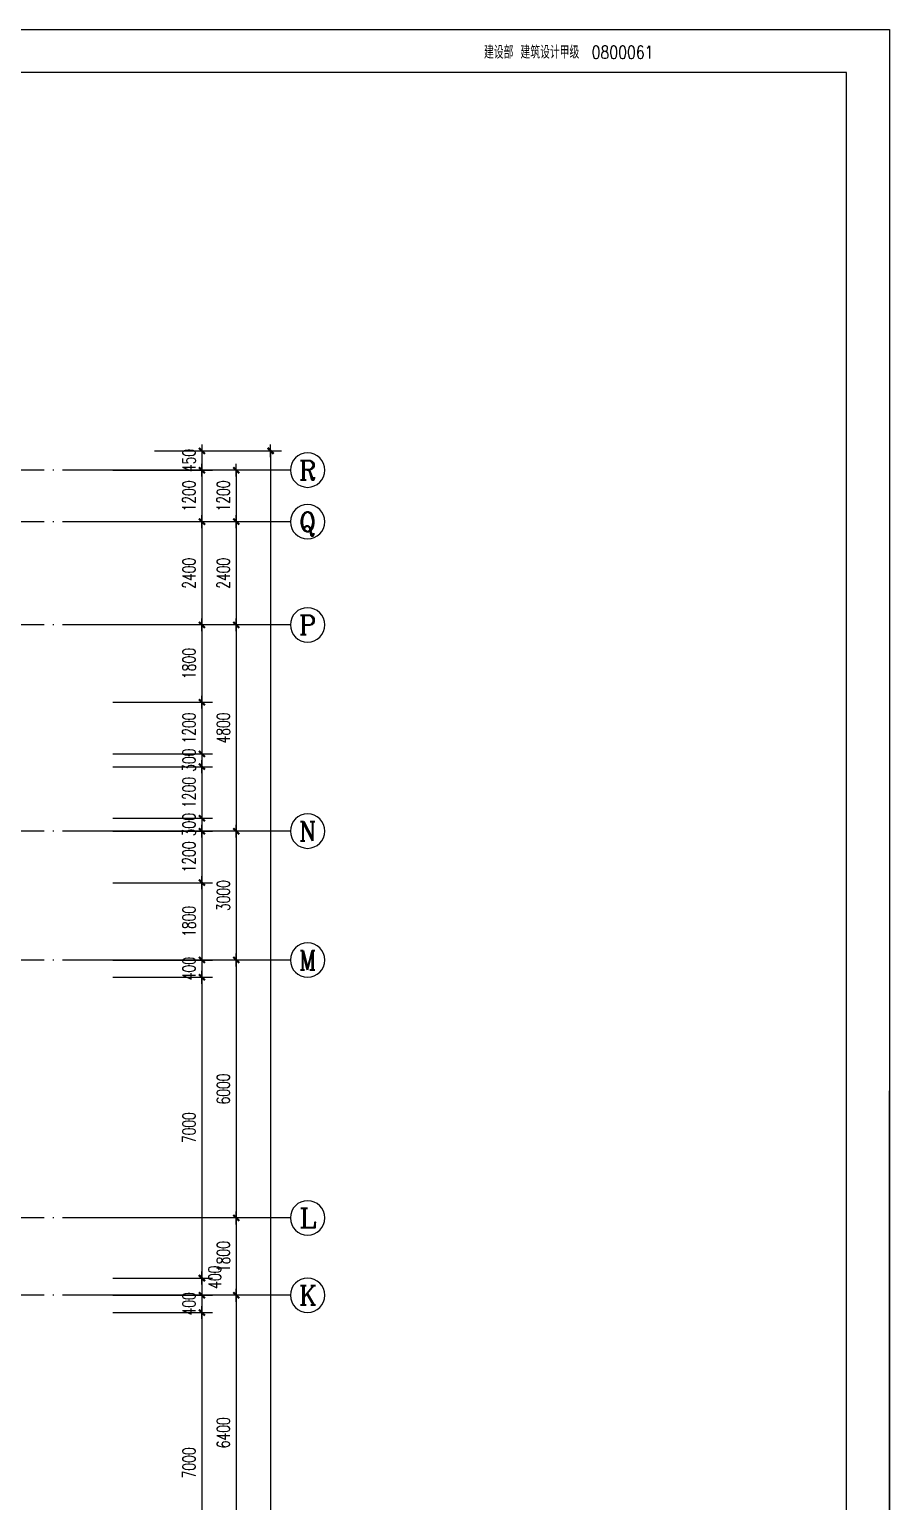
# Model space of a CAD drawing. Extents: x 165127 to 1058185, y 60808 to 144908.
# Drawn here: x 306009 to 326027, y 110653 to 144908 of the extents above; entities that cross this region are included whole.
import ezdxf
from ezdxf.enums import TextEntityAlignment as Align

# ---------------------------------------------------------------- set-up
doc = ezdxf.new("R2010")
doc.units = 0
doc.header["$LTSCALE"] = 1000
doc.linetypes.add('DOTE', pattern=[2.42, 2, -0.2, 0.02, -0.2])
doc.layers.get('0').update_dxf_attribs({"linetype": 'CONTINUOUS'})
doc.layers.get('DEFPOINTS').update_dxf_attribs({"linetype": 'CONTINUOUS'})
for name, color, linetype in [('AXIS', 3, 'CONTINUOUS'), ('AXIS_TEXT', 7, 'CONTINUOUS'), ('DOTE', 1, 'DOTE'), ('PUB_DIM', 3, 'CONTINUOUS'), ('WINDOW', 2, 'CONTINUOUS')]:
    doc.layers.add(name, color=color, linetype=linetype)
doc.styles.add('COMPLEX', font='COMPLEX')
doc.styles.add('DIM_FONT', font='SIMPLEX.shx', dxfattribs={"width": 0.7})
doc.styles.add('Z', font='romans', dxfattribs={"width": 0.8, "bigfont": 'z'})
doc.dimstyles.new('AXIS', dxfattribs={"dimtxt": 300, "dimasz": 1, "dimexe": 250, "dimexo": 300, "dimgap": 150, "dimtad": 1, "dimdec": 0, "dimdsep": 46, "dimtxsty": 'DIM_FONT', "dimblk": '_DIMX', "dimcen": 2.5, "dimse1": 1, "dimse2": 1, "dimclrt": 7, "dimadec": 0, "dimazin": 0, "dimtfac": 1, "dimtdec": 0, "dimtix": 1, "dimtmove": 2, "dimatfit": 3, "dimldrblk": '_DIMX', "dimfxl": 1, "dimarcsym": 0})
doc.dimstyles.new('DIMA', dxfattribs={"dimtxt": 300, "dimasz": 1, "dimexe": 250, "dimexo": 300, "dimgap": 150, "dimtad": 1, "dimdec": 0, "dimdsep": 46, "dimtxsty": 'DIM_FONT', "dimblk": '_DIMX', "dimcen": 2.5, "dimse1": 1, "dimclrt": 7, "dimadec": 0, "dimazin": 0, "dimtfac": 1, "dimtdec": 0, "dimtix": 1, "dimtmove": 2, "dimatfit": 3, "dimldrblk": '_DIMX', "dimfxl": 1, "dimarcsym": 0})
doc.dimstyles.new('DIMN', dxfattribs={"dimtxt": 300, "dimasz": 1, "dimexe": 250, "dimexo": 300, "dimgap": 150, "dimtad": 1, "dimdec": 0, "dimdsep": 46, "dimtxsty": 'DIM_FONT', "dimblk": '_DIMX', "dimcen": 2.5, "dimclrt": 7, "dimadec": 0, "dimazin": 0, "dimtfac": 1, "dimtdec": 0, "dimtix": 1, "dimtmove": 2, "dimatfit": 3, "dimldrblk": '_DIMX', "dimfxl": 1, "dimarcsym": 0})

# ---------------------------------------------------------------- blocks, each defined once
blk = doc.blocks.new('A$C34131D43')
at = {"color": 243}
for p, q in [((0, 84100), (160900, 84100)), ((160900, 84100), (160900, 0)), ((160900, 0), (160900, 59400))]:
    blk.add_line(p, q, dxfattribs=at)
at = {"color": 244}
for p, q in [((159900, 83100), (2500, 83100)), ((159900, 950), (159900, 83100)), ((159900, 950), (159900, 58400))]:
    blk.add_line(p, q, dxfattribs=at)
at = {"color": 242, "linetype": 'Continuous', "style": 'Z', "width": 0.8}
for s in ['建设部 建筑设计甲级', '              0800061']:
    blk.add_text(s, height=300, dxfattribs=at).set_placement((151462, 83420))
blk = doc.blocks.new('_AXISO')
blk.add_circle((0, 0), 0.5)
at = {"layer": 'AXIS_TEXT', "style": 'COMPLEX', "width": 1.041667}
blk.add_attdef('A', text='', height=0.56, dxfattribs=at).set_placement((-0.25, -0.28), (0.25, -0.28), align=Align.FIT)
blk = doc.blocks.new('_DIMX')
blk.add_line((-150, 0), (150, 0))
at = {"const_width": 50}
blk.add_lwpolyline([(-70, -70), (70, 70)], dxfattribs=at)
blk = doc.blocks.new('*D107')
at = {"color": 0, "linetype": 'ByBlock'}
blk.add_line((660338, 189244), (660338, 188046), dxfattribs=at)
at = {"layer": 'DEFPOINTS', "color": 0, "linetype": 'ByBlock'}
for p in [(658138, 189245), (658138, 188045), (660338, 188045)]:
    blk.add_point(p, dxfattribs=at)
at = {"color": 0, "linetype": 'ByBlock'}
for p, rotation in [((660338, 189245), 90), ((660338, 188045), 270)]:
    blk.add_blockref('_DIMX', p, dxfattribs=dict(at, rotation=rotation))
at = {"color": 7, "linetype": 'ByBlock', "insert": (660038, 188645), "char_height": 300, "attachment_point": 5, "rotation": 90, "style": 'DIM_FONT'}
blk.add_mtext('1200', dxfattribs=at)
blk = doc.blocks.new('*D108')
at = {"color": 0, "linetype": 'ByBlock'}
blk.add_line((660338, 188044), (660338, 185646), dxfattribs=at)
at = {"layer": 'DEFPOINTS', "color": 0, "linetype": 'ByBlock'}
for p in [(658138, 188045), (658138, 185645), (660338, 185645)]:
    blk.add_point(p, dxfattribs=at)
at = {"color": 0, "linetype": 'ByBlock'}
for p, rotation in [((660338, 188045), 90), ((660338, 185645), 270)]:
    blk.add_blockref('_DIMX', p, dxfattribs=dict(at, rotation=rotation))
at = {"color": 7, "linetype": 'ByBlock', "insert": (660038, 186845), "char_height": 300, "attachment_point": 5, "rotation": 90, "style": 'DIM_FONT'}
blk.add_mtext('2400', dxfattribs=at)
blk = doc.blocks.new('*D109')
at = {"color": 0, "linetype": 'ByBlock'}
blk.add_line((660338, 185644), (660338, 180846), dxfattribs=at)
at = {"layer": 'DEFPOINTS', "color": 0, "linetype": 'ByBlock'}
for p in [(658138, 185645), (658138, 180845), (660338, 180845)]:
    blk.add_point(p, dxfattribs=at)
at = {"color": 0, "linetype": 'ByBlock'}
for p, rotation in [((660338, 185645), 90), ((660338, 180845), 270)]:
    blk.add_blockref('_DIMX', p, dxfattribs=dict(at, rotation=rotation))
at = {"color": 7, "linetype": 'ByBlock', "insert": (660038, 183245), "char_height": 300, "attachment_point": 5, "rotation": 90, "style": 'DIM_FONT'}
blk.add_mtext('4800', dxfattribs=at)
blk = doc.blocks.new('*D110')
at = {"color": 0, "linetype": 'ByBlock'}
blk.add_line((660338, 180844), (660338, 177846), dxfattribs=at)
at = {"layer": 'DEFPOINTS', "color": 0, "linetype": 'ByBlock'}
for p in [(658138, 180845), (658138, 177845), (660338, 177845)]:
    blk.add_point(p, dxfattribs=at)
at = {"color": 0, "linetype": 'ByBlock'}
for p, rotation in [((660338, 180845), 90), ((660338, 177845), 270)]:
    blk.add_blockref('_DIMX', p, dxfattribs=dict(at, rotation=rotation))
at = {"color": 7, "linetype": 'ByBlock', "insert": (660038, 179345), "char_height": 300, "attachment_point": 5, "rotation": 90, "style": 'DIM_FONT'}
blk.add_mtext('3000', dxfattribs=at)
blk = doc.blocks.new('*D111')
at = {"color": 0, "linetype": 'ByBlock'}
blk.add_line((660338, 177844), (660338, 171846), dxfattribs=at)
at = {"layer": 'DEFPOINTS', "color": 0, "linetype": 'ByBlock'}
for p in [(658138, 177845), (658138, 171845), (660338, 171845)]:
    blk.add_point(p, dxfattribs=at)
at = {"color": 0, "linetype": 'ByBlock'}
for p, rotation in [((660338, 177845), 90), ((660338, 171845), 270)]:
    blk.add_blockref('_DIMX', p, dxfattribs=dict(at, rotation=rotation))
at = {"color": 7, "linetype": 'ByBlock', "insert": (660038, 174845), "char_height": 300, "attachment_point": 5, "rotation": 90, "style": 'DIM_FONT'}
blk.add_mtext('6000', dxfattribs=at)
blk = doc.blocks.new('*D112')
at = {"color": 0, "linetype": 'ByBlock'}
blk.add_line((660338, 171844), (660338, 170046), dxfattribs=at)
at = {"layer": 'DEFPOINTS', "color": 0, "linetype": 'ByBlock'}
for p in [(658138, 171845), (658138, 170045), (660338, 170045)]:
    blk.add_point(p, dxfattribs=at)
at = {"color": 0, "linetype": 'ByBlock'}
for p, rotation in [((660338, 171845), 90), ((660338, 170045), 270)]:
    blk.add_blockref('_DIMX', p, dxfattribs=dict(at, rotation=rotation))
at = {"color": 7, "linetype": 'ByBlock', "insert": (660038, 170945), "char_height": 300, "attachment_point": 5, "rotation": 90, "style": 'DIM_FONT'}
blk.add_mtext('1800', dxfattribs=at)
blk = doc.blocks.new('*D113')
at = {"color": 0, "linetype": 'ByBlock'}
blk.add_line((660338, 170044), (660338, 163646), dxfattribs=at)
at = {"layer": 'DEFPOINTS', "color": 0, "linetype": 'ByBlock'}
for p in [(658138, 170045), (658138, 163645), (660338, 163645)]:
    blk.add_point(p, dxfattribs=at)
at = {"color": 0, "linetype": 'ByBlock'}
for p, rotation in [((660338, 170045), 90), ((660338, 163645), 270)]:
    blk.add_blockref('_DIMX', p, dxfattribs=dict(at, rotation=rotation))
at = {"color": 7, "linetype": 'ByBlock', "insert": (660038, 166845), "char_height": 300, "attachment_point": 5, "rotation": 90, "style": 'DIM_FONT'}
blk.add_mtext('6400', dxfattribs=at)
blk = doc.blocks.new('*D122')
at = {"color": 0, "linetype": 'ByBlock'}
for p, q in [((658438, 189695), (661388, 189695)), ((661138, 189694), (661138, 132996)), ((658438, 132995), (661388, 132995))]:
    blk.add_line(p, q, dxfattribs=at)
at = {"layer": 'DEFPOINTS', "color": 0, "linetype": 'ByBlock'}
for p in [(658138, 189695), (658138, 132995), (661138, 132995)]:
    blk.add_point(p, dxfattribs=at)
at = {"color": 0, "linetype": 'ByBlock'}
for p, rotation in [((661138, 189695), 90), ((661138, 132995), 270)]:
    blk.add_blockref('_DIMX', p, dxfattribs=dict(at, rotation=rotation))
at = {"color": 7, "linetype": 'ByBlock', "insert": (660838, 161345), "char_height": 300, "attachment_point": 5, "rotation": 90, "style": 'DIM_FONT'}
blk.add_mtext('56700', dxfattribs=at)
blk = doc.blocks.new('*D123')
at = {"color": 0, "linetype": 'ByBlock'}
for p, q in [((659539, 185644), (659539, 183846)), ((657463, 183845), (659789, 183845))]:
    blk.add_line(p, q, dxfattribs=at)
at = {"layer": 'DEFPOINTS', "color": 0, "linetype": 'ByBlock'}
for p in [(657163, 185645), (657163, 183845), (659539, 183845)]:
    blk.add_point(p, dxfattribs=at)
at = {"color": 0, "linetype": 'ByBlock'}
for p, rotation in [((659539, 185645), 90), ((659539, 183845), 270)]:
    blk.add_blockref('_DIMX', p, dxfattribs=dict(at, rotation=rotation))
at = {"color": 7, "linetype": 'ByBlock', "insert": (659239, 184745), "char_height": 300, "attachment_point": 5, "rotation": 90, "style": 'DIM_FONT'}
blk.add_mtext('1800', dxfattribs=at)
blk = doc.blocks.new('*D124')
at = {"color": 0, "linetype": 'ByBlock'}
for p, q in [((657463, 183845), (659789, 183845)), ((659539, 183844), (659539, 182646)), ((657463, 182645), (659789, 182645))]:
    blk.add_line(p, q, dxfattribs=at)
at = {"layer": 'DEFPOINTS', "color": 0, "linetype": 'ByBlock'}
for p in [(657163, 183845), (657163, 182645), (659539, 182645)]:
    blk.add_point(p, dxfattribs=at)
at = {"color": 0, "linetype": 'ByBlock'}
for p, rotation in [((659539, 183845), 90), ((659539, 182645), 270)]:
    blk.add_blockref('_DIMX', p, dxfattribs=dict(at, rotation=rotation))
at = {"color": 7, "linetype": 'ByBlock', "insert": (659239, 183245), "char_height": 300, "attachment_point": 5, "rotation": 90, "style": 'DIM_FONT'}
blk.add_mtext('1200', dxfattribs=at)
blk = doc.blocks.new('*D125')
at = {"color": 0, "linetype": 'ByBlock'}
for p, q in [((657463, 182645), (659789, 182645)), ((659539, 182646), (659539, 182647)), ((659539, 182645), (659539, 182345)), ((657463, 182345), (659789, 182345)), ((659539, 182344), (659539, 182343))]:
    blk.add_line(p, q, dxfattribs=at)
at = {"layer": 'DEFPOINTS', "color": 0, "linetype": 'ByBlock'}
for p in [(657163, 182645), (657163, 182345), (659539, 182345)]:
    blk.add_point(p, dxfattribs=at)
at = {"color": 0, "linetype": 'ByBlock'}
for p, rotation in [((659539, 182645), 270), ((659539, 182345), 90)]:
    blk.add_blockref('_DIMX', p, dxfattribs=dict(at, rotation=rotation))
at = {"color": 7, "linetype": 'ByBlock', "insert": (659239, 182495), "char_height": 300, "attachment_point": 5, "rotation": 90, "style": 'DIM_FONT'}
blk.add_mtext('300', dxfattribs=at)
blk = doc.blocks.new('*D126')
at = {"color": 0, "linetype": 'ByBlock'}
for p, q in [((657463, 182345), (659789, 182345)), ((659539, 182344), (659539, 181146)), ((657463, 181145), (659789, 181145))]:
    blk.add_line(p, q, dxfattribs=at)
at = {"layer": 'DEFPOINTS', "color": 0, "linetype": 'ByBlock'}
for p in [(657163, 182345), (657163, 181145), (659539, 181145)]:
    blk.add_point(p, dxfattribs=at)
at = {"color": 0, "linetype": 'ByBlock'}
for p, rotation in [((659539, 182345), 90), ((659539, 181145), 270)]:
    blk.add_blockref('_DIMX', p, dxfattribs=dict(at, rotation=rotation))
at = {"color": 7, "linetype": 'ByBlock', "insert": (659239, 181745), "char_height": 300, "attachment_point": 5, "rotation": 90, "style": 'DIM_FONT'}
blk.add_mtext('1200', dxfattribs=at)
blk = doc.blocks.new('*D127')
at = {"color": 0, "linetype": 'ByBlock'}
for p, q in [((657463, 181145), (659789, 181145)), ((659539, 181146), (659539, 181147)), ((659539, 181145), (659539, 180845)), ((657463, 180845), (659789, 180845)), ((659539, 180844), (659539, 180843))]:
    blk.add_line(p, q, dxfattribs=at)
at = {"layer": 'DEFPOINTS', "color": 0, "linetype": 'ByBlock'}
for p in [(657163, 181145), (657163, 180845), (659539, 180845)]:
    blk.add_point(p, dxfattribs=at)
at = {"color": 0, "linetype": 'ByBlock'}
for p, rotation in [((659539, 181145), 270), ((659539, 180845), 90)]:
    blk.add_blockref('_DIMX', p, dxfattribs=dict(at, rotation=rotation))
at = {"color": 7, "linetype": 'ByBlock', "insert": (659239, 180995), "char_height": 300, "attachment_point": 5, "rotation": 90, "style": 'DIM_FONT'}
blk.add_mtext('300', dxfattribs=at)
blk = doc.blocks.new('*D128')
at = {"color": 0, "linetype": 'ByBlock'}
for p, q in [((657463, 180845), (659789, 180845)), ((659539, 180844), (659539, 179646)), ((657463, 179645), (659789, 179645))]:
    blk.add_line(p, q, dxfattribs=at)
at = {"layer": 'DEFPOINTS', "color": 0, "linetype": 'ByBlock'}
for p in [(657163, 180845), (657163, 179645), (659539, 179645)]:
    blk.add_point(p, dxfattribs=at)
at = {"color": 0, "linetype": 'ByBlock'}
for p, rotation in [((659539, 180845), 90), ((659539, 179645), 270)]:
    blk.add_blockref('_DIMX', p, dxfattribs=dict(at, rotation=rotation))
at = {"color": 7, "linetype": 'ByBlock', "insert": (659239, 180245), "char_height": 300, "attachment_point": 5, "rotation": 90, "style": 'DIM_FONT'}
blk.add_mtext('1200', dxfattribs=at)
blk = doc.blocks.new('*D129')
at = {"color": 0, "linetype": 'ByBlock'}
for p, q in [((657463, 179645), (659789, 179645)), ((659539, 179644), (659539, 177846)), ((657463, 177845), (659789, 177845))]:
    blk.add_line(p, q, dxfattribs=at)
at = {"layer": 'DEFPOINTS', "color": 0, "linetype": 'ByBlock'}
for p in [(657163, 179645), (657163, 177845), (659539, 177845)]:
    blk.add_point(p, dxfattribs=at)
at = {"color": 0, "linetype": 'ByBlock'}
for p, rotation in [((659539, 179645), 90), ((659539, 177845), 270)]:
    blk.add_blockref('_DIMX', p, dxfattribs=dict(at, rotation=rotation))
at = {"color": 7, "linetype": 'ByBlock', "insert": (659239, 178745), "char_height": 300, "attachment_point": 5, "rotation": 90, "style": 'DIM_FONT'}
blk.add_mtext('1800', dxfattribs=at)
blk = doc.blocks.new('*D130')
at = {"color": 0, "linetype": 'ByBlock'}
for p, q in [((657463, 177845), (659789, 177845)), ((659539, 177846), (659539, 177847)), ((659539, 177845), (659539, 177445)), ((657463, 177445), (659789, 177445)), ((659539, 177444), (659539, 177443))]:
    blk.add_line(p, q, dxfattribs=at)
at = {"layer": 'DEFPOINTS', "color": 0, "linetype": 'ByBlock'}
for p in [(657163, 177845), (657163, 177445), (659539, 177445)]:
    blk.add_point(p, dxfattribs=at)
at = {"color": 0, "linetype": 'ByBlock'}
for p, rotation in [((659539, 177845), 270), ((659539, 177445), 90)]:
    blk.add_blockref('_DIMX', p, dxfattribs=dict(at, rotation=rotation))
at = {"color": 7, "linetype": 'ByBlock', "insert": (659239, 177645), "char_height": 300, "attachment_point": 5, "rotation": 90, "style": 'DIM_FONT'}
blk.add_mtext('400', dxfattribs=at)
blk = doc.blocks.new('*D131')
at = {"color": 0, "linetype": 'ByBlock'}
for p, q in [((657463, 177445), (659789, 177445)), ((659539, 177444), (659539, 170446)), ((657463, 170445), (659789, 170445))]:
    blk.add_line(p, q, dxfattribs=at)
at = {"layer": 'DEFPOINTS', "color": 0, "linetype": 'ByBlock'}
for p in [(657163, 177445), (657163, 170445), (659539, 170445)]:
    blk.add_point(p, dxfattribs=at)
at = {"color": 0, "linetype": 'ByBlock'}
for p, rotation in [((659539, 177445), 90), ((659539, 170445), 270)]:
    blk.add_blockref('_DIMX', p, dxfattribs=dict(at, rotation=rotation))
at = {"color": 7, "linetype": 'ByBlock', "insert": (659239, 173945), "char_height": 300, "attachment_point": 5, "rotation": 90, "style": 'DIM_FONT'}
blk.add_mtext('7000', dxfattribs=at)
blk = doc.blocks.new('*D132')
at = {"color": 0, "linetype": 'ByBlock'}
for p, q in [((657463, 170445), (659789, 170445)), ((659539, 170444), (659539, 170046)), ((657463, 170045), (659789, 170045))]:
    blk.add_line(p, q, dxfattribs=at)
at = {"layer": 'DEFPOINTS', "color": 0, "linetype": 'ByBlock'}
for p in [(657163, 170445), (657163, 170045), (659539, 170045)]:
    blk.add_point(p, dxfattribs=at)
at = {"color": 0, "linetype": 'ByBlock'}
for p, rotation in [((659539, 170445), 90), ((659539, 170045), 270)]:
    blk.add_blockref('_DIMX', p, dxfattribs=dict(at, rotation=rotation))
at = {"color": 7, "linetype": 'ByBlock', "insert": (659839, 170464), "char_height": 300, "attachment_point": 5, "rotation": 90, "style": 'DIM_FONT'}
blk.add_mtext('400', dxfattribs=at)
blk = doc.blocks.new('*D133')
at = {"color": 0, "linetype": 'ByBlock'}
for p, q in [((657463, 170045), (659789, 170045)), ((659539, 170046), (659539, 170047)), ((659539, 170045), (659539, 169645)), ((657463, 169645), (659789, 169645)), ((659539, 169644), (659539, 169643))]:
    blk.add_line(p, q, dxfattribs=at)
at = {"layer": 'DEFPOINTS', "color": 0, "linetype": 'ByBlock'}
for p in [(657163, 170045), (657163, 169645), (659539, 169645)]:
    blk.add_point(p, dxfattribs=at)
at = {"color": 0, "linetype": 'ByBlock'}
for p, rotation in [((659539, 170045), 270), ((659539, 169645), 90)]:
    blk.add_blockref('_DIMX', p, dxfattribs=dict(at, rotation=rotation))
at = {"color": 7, "linetype": 'ByBlock', "insert": (659239, 169845), "char_height": 300, "attachment_point": 5, "rotation": 90, "style": 'DIM_FONT'}
blk.add_mtext('400', dxfattribs=at)
blk = doc.blocks.new('*D134')
at = {"color": 0, "linetype": 'ByBlock'}
for p, q in [((657463, 169645), (659789, 169645)), ((659539, 169644), (659539, 162646)), ((657463, 162645), (659789, 162645))]:
    blk.add_line(p, q, dxfattribs=at)
at = {"layer": 'DEFPOINTS', "color": 0, "linetype": 'ByBlock'}
for p in [(657163, 169645), (657163, 162645), (659539, 162645)]:
    blk.add_point(p, dxfattribs=at)
at = {"color": 0, "linetype": 'ByBlock'}
for p, rotation in [((659539, 169645), 90), ((659539, 162645), 270)]:
    blk.add_blockref('_DIMX', p, dxfattribs=dict(at, rotation=rotation))
at = {"color": 7, "linetype": 'ByBlock', "insert": (659239, 166145), "char_height": 300, "attachment_point": 5, "rotation": 90, "style": 'DIM_FONT'}
blk.add_mtext('7000', dxfattribs=at)
blk = doc.blocks.new('*D273')
at = {"color": 0, "linetype": 'ByBlock'}
for p, q in [((659539, 189696), (659539, 189697)), ((659539, 189695), (659539, 189245)), ((657463, 189245), (659789, 189245)), ((659539, 189244), (659539, 189243))]:
    blk.add_line(p, q, dxfattribs=at)
at = {"layer": 'DEFPOINTS', "color": 0, "linetype": 'ByBlock'}
for p in [(657163, 189695), (657163, 189245), (659539, 189245)]:
    blk.add_point(p, dxfattribs=at)
at = {"color": 0, "linetype": 'ByBlock'}
for p, rotation in [((659539, 189695), 270), ((659539, 189245), 90)]:
    blk.add_blockref('_DIMX', p, dxfattribs=dict(at, rotation=rotation))
at = {"color": 7, "linetype": 'ByBlock', "insert": (659239, 189470), "char_height": 300, "attachment_point": 5, "rotation": 90, "style": 'DIM_FONT'}
blk.add_mtext('450', dxfattribs=at)
blk = doc.blocks.new('*D281')
at = {"color": 0, "linetype": 'ByBlock'}
blk.add_line((660338, 189244), (660338, 188046), dxfattribs=at)
at = {"layer": 'DEFPOINTS', "color": 0, "linetype": 'ByBlock'}
for p in [(658138, 189245), (658138, 188045), (660338, 188045)]:
    blk.add_point(p, dxfattribs=at)
at = {"color": 0, "linetype": 'ByBlock'}
for p, rotation in [((660338, 189245), 90), ((660338, 188045), 270)]:
    blk.add_blockref('_DIMX', p, dxfattribs=dict(at, rotation=rotation))
at = {"color": 7, "linetype": 'ByBlock', "insert": (660038, 188645), "char_height": 300, "attachment_point": 5, "rotation": 90, "style": 'DIM_FONT'}
blk.add_mtext('1200', dxfattribs=at)
blk = doc.blocks.new('*D282')
at = {"color": 0, "linetype": 'ByBlock'}
blk.add_line((660338, 188044), (660338, 185646), dxfattribs=at)
at = {"layer": 'DEFPOINTS', "color": 0, "linetype": 'ByBlock'}
for p in [(658138, 188045), (658138, 185645), (660338, 185645)]:
    blk.add_point(p, dxfattribs=at)
at = {"color": 0, "linetype": 'ByBlock'}
for p, rotation in [((660338, 188045), 90), ((660338, 185645), 270)]:
    blk.add_blockref('_DIMX', p, dxfattribs=dict(at, rotation=rotation))
at = {"color": 7, "linetype": 'ByBlock', "insert": (660038, 186845), "char_height": 300, "attachment_point": 5, "rotation": 90, "style": 'DIM_FONT'}
blk.add_mtext('2400', dxfattribs=at)

msp = doc.modelspace()

# ---------------------------------------------------------------- linework, layer by layer
at = {"layer": 'AXIS'}
for p, q in [((312082.3, 134653.1), (308622, 134653.1)), ((312082.3, 133453.1), (308622, 133453.1)), ((312082.3, 131053.1), (308622, 131053.1)), ((312082.3, 126253.1), (308622, 126253.1)), ((312082.3, 123253.1), (308622, 123253.1)), ((312082.3, 117253.1), (308622, 117253.1)), ((312082.3, 115453.1), (308622, 115453.1))]:
    msp.add_line(p, q, dxfattribs=at)
at = {"layer": 'DOTE'}
for p, q in [((308775, 134653.1), (261478.4, 134653.1)), ((308775, 133453.1), (241378.4, 133453.1)), ((308775, 131053.1), (280978.4, 131053.1)), ((308775, 126253.1), (241378.4, 126253.1)), ((308775, 123253.1), (293278.4, 123253.1)), ((308775, 117253.1), (280978.4, 117253.1)), ((308775, 115453.1), (290178.4, 115453.1))]:
    msp.add_line(p, q, dxfattribs=at)

# ---------------------------------------------------------------- block references
at = {"layer": 'AXIS'}
ref = msp.add_blockref('_AXISO', (312482.3, 134653.1), dxfattribs=dict(at, xscale=-800, yscale=800, zscale=800))
ref.add_attrib('A', 'R', dxfattribs={"layer": 'AXIS_TEXT', "height": 448, "style": 'COMPLEX', "width": 1.041667}).set_placement((312282.3, 134429.1), (312682.3, 134429.1), align=Align.FIT)
ref = msp.add_blockref('_AXISO', (312482.3, 133453.1), dxfattribs=dict(at, xscale=-800, yscale=800, zscale=800))
ref.add_attrib('A', 'Q', dxfattribs={"layer": 'AXIS_TEXT', "height": 448, "style": 'COMPLEX', "width": 1.171875}).set_placement((312282.3, 133229.1), (312682.3, 133229.1), align=Align.FIT)
ref = msp.add_blockref('_AXISO', (312482.3, 131053.1), dxfattribs=dict(at, xscale=-800, yscale=800, zscale=800))
ref.add_attrib('A', 'P', dxfattribs={"layer": 'AXIS_TEXT', "height": 448, "style": 'COMPLEX', "width": 1.102941}).set_placement((312282.3, 130829.1), (312682.3, 130829.1), align=Align.FIT)
ref = msp.add_blockref('_AXISO', (312482.3, 126253.1), dxfattribs=dict(at, xscale=-800, yscale=800, zscale=800))
ref.add_attrib('A', 'N', dxfattribs={"layer": 'AXIS_TEXT', "height": 448, "style": 'COMPLEX', "width": 0.986842}).set_placement((312282.3, 126029.1), (312682.3, 126029.1), align=Align.FIT)
ref = msp.add_blockref('_AXISO', (312482.3, 123253.1), dxfattribs=dict(at, xscale=-800, yscale=800, zscale=800))
ref.add_attrib('A', 'M', dxfattribs={"layer": 'AXIS_TEXT', "height": 448, "style": 'COMPLEX', "width": 0.892857}).set_placement((312282.3, 123029.1), (312682.3, 123029.1), align=Align.FIT)
ref = msp.add_blockref('_AXISO', (312482.3, 117253.1), dxfattribs=dict(at, xscale=-800, yscale=800, zscale=800))
ref.add_attrib('A', 'L', dxfattribs={"layer": 'AXIS_TEXT', "height": 448, "style": 'COMPLEX', "width": 1.25}).set_placement((312282.3, 117029.1), (312682.3, 117029.1), align=Align.FIT)
ref = msp.add_blockref('_AXISO', (312482.3, 115453.1), dxfattribs=dict(at, xscale=-800, yscale=800, zscale=800))
ref.add_attrib('A', 'K', dxfattribs={"layer": 'AXIS_TEXT', "height": 448, "style": 'COMPLEX', "width": 0.986842}).set_placement((312282.3, 115229.1), (312682.3, 115229.1), align=Align.FIT)
at = {"layer": 'WINDOW'}
msp.add_blockref('A$C34131D43', (165127, 60808.1), dxfattribs=at)

# ---------------------------------------------------------------- dimensions: what is measured, and where the dimension line sits
at = {"layer": 'AXIS'}
for p1, p2, distance, dimstyle, picture, middle, set_off in [((308622, 135103.1), (308622, 78403.1), 3000, 'DIMN', '*D122', (311322, 106753.1), (-349515.7, -54591.7)), ((307823.8, 134653.1), (307823.8, 133453.1), 2200, 'AXIS', '*D281', (309723.8, 134053.1), (-350314, -54591.7)), ((308622, 134653.1), (308622, 133453.1), 2200, 'AXIS', '*D107', (310522, 134053.1), (-349515.7, -54591.7))]:
    dim = msp.add_aligned_dim(p1=p1, p2=p2, distance=distance, dimstyle=dimstyle, dxfattribs=at)
    dim.commit()
    dim.dimension.update_dxf_attribs({"geometry": picture, "text_midpoint": middle, "insert": set_off})
for base, p1, p2, picture, middle, set_off in [((310023.8, 131053.1), (307823.8, 133453.1), (307823.8, 131053.1), '*D282', (309723.8, 132253.1), (-350314, -54591.7)), ((310822, 131053.1), (308622, 133453.1), (308622, 131053.1), '*D108', (310522, 132253.1), (-349515.7, -54591.7)), ((310822, 126253.1), (308622, 131053.1), (308622, 126253.1), '*D109', (310522, 128653.1), (-349515.7, -54591.7)), ((310822, 123253.1), (308622, 126253.1), (308622, 123253.1), '*D110', (310522, 124753.1), (-349515.7, -54591.7)), ((310822, 117253.1), (308622, 123253.1), (308622, 117253.1), '*D111', (310522, 120253.1), (-349515.7, -54591.7)), ((310822, 115453.1), (308622, 117253.1), (308622, 115453.1), '*D112', (310522, 116353.1), (-349515.7, -54591.7)), ((310822, 109053.1), (308622, 115453.1), (308622, 109053.1), '*D113', (310522, 112253.1), (-349515.7, -54591.7))]:
    dim = msp.add_linear_dim(base=base, p1=p1, p2=p2, angle=270, dimstyle='AXIS', dxfattribs=at)
    dim.commit()
    dim.dimension.update_dxf_attribs({"geometry": picture, "text_midpoint": middle, "insert": set_off})
at = {"layer": 'PUB_DIM'}
for p1, p2, dimstyle, picture, middle in [((307647.2, 135103.1), (307647.2, 134653.1), 'DIMA', '*D273', (309723.8, 134878.1)), ((307647.2, 131053.1), (307647.2, 129253.1), 'DIMA', '*D123', (309723.8, 130153.1)), ((307647.2, 129253.1), (307647.2, 128053.1), 'DIMN', '*D124', (309723.8, 128653.1)), ((307647.2, 128053.1), (307647.2, 127753.1), 'DIMN', '*D125', (309723.8, 127903.1)), ((307647.2, 127753.1), (307647.2, 126553.1), 'DIMN', '*D126', (309723.8, 127153.1)), ((307647.2, 126553.1), (307647.2, 126253.1), 'DIMN', '*D127', (309723.8, 126403.1)), ((307647.2, 126253.1), (307647.2, 125053.1), 'DIMN', '*D128', (309723.8, 125653.1)), ((307647.2, 125053.1), (307647.2, 123253.1), 'DIMN', '*D129', (309723.8, 124153.1)), ((307647.2, 123253.1), (307647.2, 122853.1), 'DIMN', '*D130', (309723.8, 123053.1)), ((307647.2, 122853.1), (307647.2, 115853.1), 'DIMN', '*D131', (309723.8, 119353.1)), ((307647.2, 115453.1), (307647.2, 115053.1), 'DIMN', '*D133', (309723.8, 115253.1)), ((307647.2, 115053.1), (307647.2, 108053.1), 'DIMN', '*D134', (309723.8, 111553.1))]:
    dim = msp.add_aligned_dim(p1=p1, p2=p2, distance=2376.6, dimstyle=dimstyle, dxfattribs=at)
    dim.commit()
    dim.dimension.update_dxf_attribs({"geometry": picture, "text_midpoint": middle, "insert": (-349515.7, -54591.7)})
dim = msp.add_linear_dim(base=(310023.8, 115453.1), p1=(307647.2, 115853.1), p2=(307647.2, 115453.1), angle=270, dimstyle='DIMN', dxfattribs=at)
dim.commit()
dim.dimension.update_dxf_attribs({"geometry": '*D132', "text_midpoint": (310323.8, 115872.7), "dimtype": 161, "insert": (-349515.7, -54591.7)})

doc.saveas('drawing.dxf')
